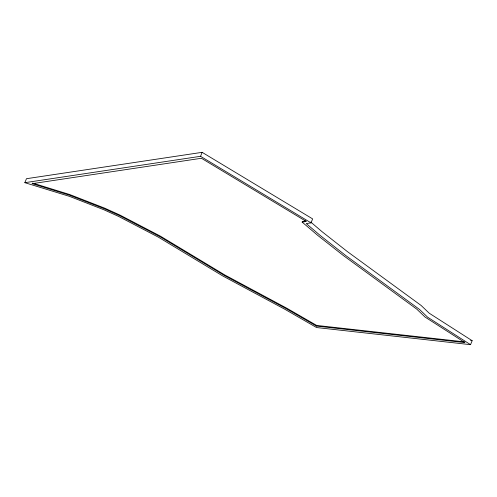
<?xml version="1.0" encoding="UTF-8"?>
<svg xmlns="http://www.w3.org/2000/svg" width="497" height="497" viewBox="0 0 497 497"><rect width="100%" height="100%" fill="white"/><g stroke="black" fill="none" stroke-linecap="round" stroke-linejoin="round"><path stroke-width="0.75" d="M470.535 344.669L316.558 327.542L284.967 309.333L222.904 276.04L158.419 237.193L118.541 216.4L103.861 209.759L69.443 196.358L24.85 182.679L26.465 178.703L202.142 152.33L312.632 218.891L311.016 222.867L306.264 223.582L320.484 235.696L345.719 255.533L419.487 309.42L427.631 317.204L470.535 344.669L472.15 340.693L429.246 313.222L421.102 305.444L347.335 251.557L322.099 231.72L310.718 222.029M305.897 220.948L302.406 221.469L302.151 222.109L317.813 235.454L343.197 255.408L416.784 309.159L425.053 317.055L464.943 342.595L316.409 326.075L286.595 308.885L224.607 275.636L160.077 236.765L119.665 215.692L104.413 208.79L69.406 195.159L32.218 183.666L32.479 183.026M24.85 182.679L200.533 156.306L202.142 152.33M316.409 326.075L316.664 325.436L464.428 341.874M32.218 183.666L201.409 158.27L306.332 221.482L302.151 222.109M470.609 340.52L472.15 340.693M33.206 183.244L69.667 194.526L104.674 208.156L119.92 215.052L160.338 236.125L224.868 275.003L286.85 308.252L316.664 325.436M200.533 156.306L311.016 222.867"/></g></svg>
